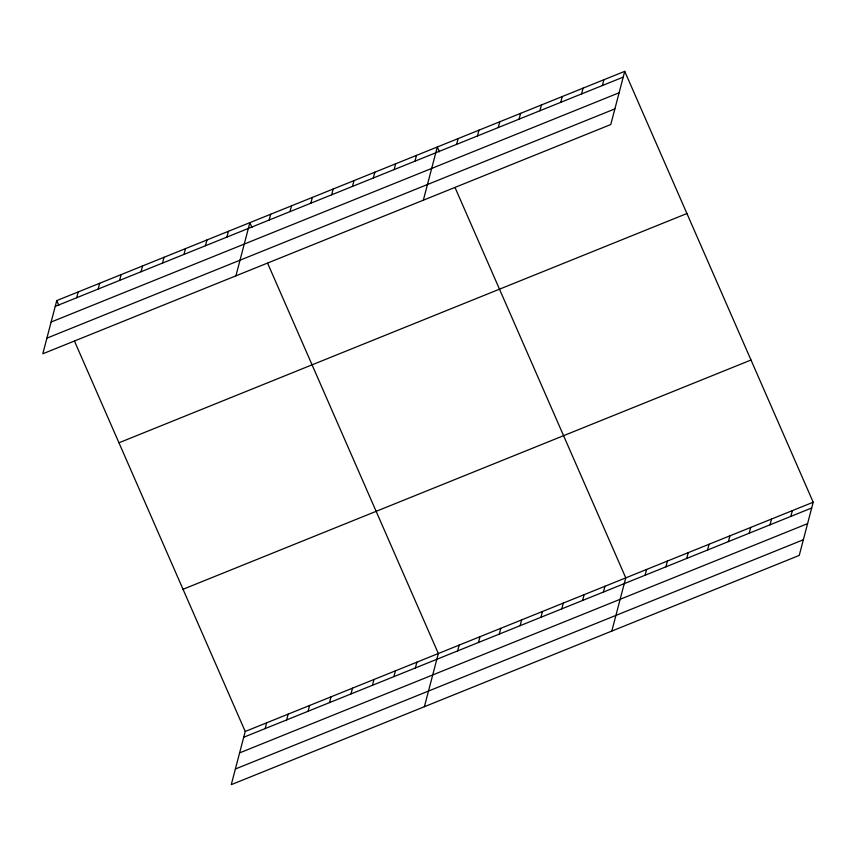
<?xml version="1.0" encoding="UTF-8"?>
<svg xmlns="http://www.w3.org/2000/svg" width="856" height="856" viewBox="0 0 856 856"><rect width="100%" height="100%" fill="white"/><g stroke="black" fill="none" stroke-linecap="round" stroke-linejoin="round"><path stroke-width="1.28" d="M56.753 300.595L42.8 353.785L610.777 124.537L624.73 71.337L56.753 300.595L58.85 305.378M76.698 297.717L78.206 291.939M98.151 289.06L99.671 283.272M119.605 280.394L121.124 274.615M141.069 271.737L142.578 265.959M162.522 263.081L164.042 257.292M183.976 254.414L185.495 248.636M205.44 245.758L206.949 239.969M226.894 237.091L228.413 231.313M235.914 275.846L249.866 222.646L251.953 227.429M269.169 220.024L270.689 214.246M290.002 211.625L291.522 205.836M310.824 203.214L312.344 197.436M331.647 194.815L333.166 189.026M352.479 186.405L353.999 180.616M373.302 177.995L374.821 172.216M74.526 341.223L245.223 731.463L231.27 784.663L799.247 555.405L813.2 502.215L624.73 71.337M394.124 169.595L395.643 163.806M265.167 728.595L266.687 722.806M414.957 161.185L416.476 155.407M286.621 719.928L288.14 714.15M423.346 200.186L437.298 146.997L439.385 151.78M456.601 144.375L458.12 138.586M308.074 711.272L309.594 705.483M477.434 135.965L478.953 130.187M329.539 702.605L331.047 696.827M498.256 127.565L499.776 121.777M350.992 693.948L352.512 688.16M519.078 119.155L520.598 113.377M372.446 685.282L373.965 679.504M539.911 110.745L541.431 104.967M393.91 676.625L395.419 670.847M560.733 102.346L562.253 96.557M415.363 667.969L416.883 662.18M581.556 93.935L583.075 88.157M424.383 706.714L438.336 653.524L267.639 263.274M602.389 85.536L603.908 79.747M457.65 650.902L459.158 645.114M478.472 642.492L479.991 636.703M499.294 634.082L500.814 628.304M520.127 625.683L521.636 619.894M540.949 617.272L542.469 611.494M561.771 608.873L563.291 603.084M582.604 600.463L584.113 594.674M603.427 592.052L604.946 586.274M611.815 631.054L625.768 577.864L455.071 187.625M645.082 575.243L646.59 569.465M665.904 566.832L667.423 561.055M686.726 558.433L688.245 552.644M707.559 550.023L709.068 544.245M728.381 541.623L729.9 535.835M749.203 533.213L750.723 527.435M770.036 524.803L771.545 519.025M790.858 516.403L792.378 510.615M55.233 306.384L623.211 77.126M51.135 322.027L619.113 92.769M46.909 338.141L614.875 108.883M118.952 442.787L686.929 213.529M183.034 589.281L751.001 360.023M245.223 731.463L813.2 502.215M243.703 737.251L811.681 507.993M239.605 752.895L807.583 523.637M235.379 769.009L803.345 539.762"/></g></svg>
